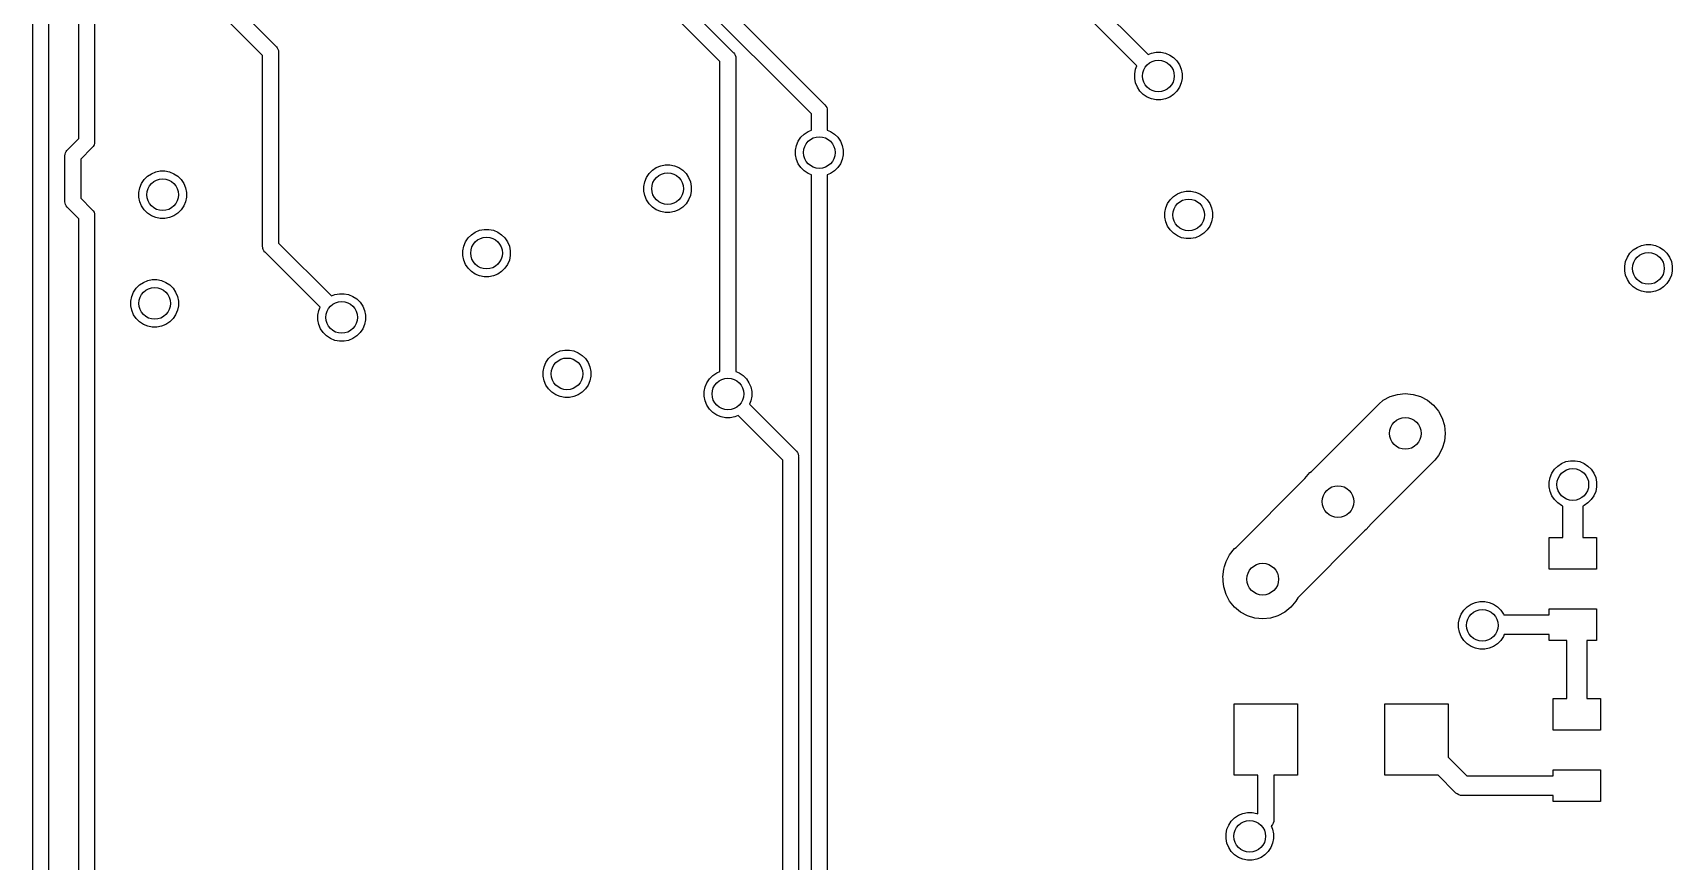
# Model space of a CAD drawing. Extents: x 71 to 174, y -171 to -82.
# Drawn here: x 148.95 to 169.65, y -139.27 to -128.81 of the extents above; entities that cross this region are included whole.
import ezdxf

# ---------------------------------------------------------------- set-up
doc = ezdxf.new("R2010")
doc.units = 0
doc.header["$MEASUREMENT"] = 0
doc.layers.add('BLACK', color=7, linetype='CONTINUOUS')

msp = doc.modelspace()

# ---------------------------------------------------------------- linework, layer by layer
at = {"layer": 'BLACK', "linetype": 'CONTINUOUS'}
for p, q in [((149.533, -130.144), (149.533, -116.007)), ((149.733, -115.971), (149.733, -130.181)), ((148.953, -141.495), (148.953, -117.486)), ((149.153, -117.486), (149.153, -141.532)), ((154.842, -125.605), (158.951, -129.715)), ((154.492, -125.75), (157.797, -129.056)), ((158.784, -129.831), (154.674, -125.721)), ((157.63, -129.172), (154.324, -125.866)), ((150.489, -127.446), (152.023, -128.979)), ((151.855, -129.095), (150.322, -127.562)), ((162.895, -129.225), (161.93, -128.26)), ((162.097, -128.145), (163.036, -129.083)), ((151.855, -131.5), (151.855, -129.095)), ((152.023, -128.979), (152.027, -128.983)), ((152.027, -128.983), (152.03, -128.986)), ((152.03, -128.986), (152.039, -128.998)), ((152.039, -128.998), (152.048, -129.015)), ((152.048, -129.015), (152.054, -129.034)), ((152.054, -129.034), (152.054, -129.034)), ((152.054, -129.034), (152.055, -129.049)), ((152.055, -129.049), (152.055, -129.049)), ((152.055, -129.049), (152.056, -129.054)), ((152.056, -129.054), (152.055, -129.058)), ((152.055, -129.058), (152.055, -131.463)), ((157.797, -129.056), (157.801, -129.059)), ((157.801, -129.059), (157.814, -129.074)), ((157.814, -129.074), (157.823, -129.092)), ((157.823, -129.092), (157.829, -129.11)), ((157.829, -129.11), (157.83, -129.125)), ((157.83, -129.125), (157.83, -129.125)), ((157.83, -129.125), (157.831, -129.13)), ((157.831, -129.13), (157.83, -129.135)), ((157.83, -129.135), (157.83, -133.084)), ((163.036, -129.083), (163.078, -129.066)), ((163.078, -129.066), (163.136, -129.054)), ((163.136, -129.054), (163.195, -129.054)), ((163.195, -129.054), (163.253, -129.066)), ((163.253, -129.066), (163.308, -129.089)), ((163.308, -129.089), (163.357, -129.121)), ((163.357, -129.121), (163.399, -129.163)), ((163.399, -129.163), (163.432, -129.212)), ((157.63, -132.939), (157.63, -129.172)), ((162.866, -129.325), (162.877, -129.267)), ((162.866, -129.384), (162.866, -129.325)), ((162.877, -129.267), (162.895, -129.225)), ((163.432, -129.212), (163.454, -129.267)), ((163.454, -129.267), (163.466, -129.325)), ((163.466, -129.325), (163.466, -129.384)), ((162.877, -129.442), (162.866, -129.384)), ((162.9, -129.497), (162.877, -129.442)), ((162.933, -129.546), (162.9, -129.497)), ((162.974, -129.588), (162.933, -129.546)), ((163.399, -129.546), (163.357, -129.588)), ((163.432, -129.497), (163.399, -129.546)), ((163.454, -129.442), (163.432, -129.497)), ((163.466, -129.384), (163.454, -129.442)), ((158.951, -129.715), (158.955, -129.718)), ((158.955, -129.718), (158.968, -129.733)), ((158.968, -129.733), (158.977, -129.751)), ((158.977, -129.751), (158.983, -129.77)), ((158.983, -129.77), (158.984, -129.784)), ((158.984, -129.784), (158.984, -129.784)), ((158.984, -129.784), (158.985, -129.789)), ((163.024, -129.62), (162.974, -129.588)), ((163.078, -129.643), (163.024, -129.62)), ((163.136, -129.654), (163.078, -129.643)), ((163.195, -129.654), (163.136, -129.654)), ((163.253, -129.643), (163.195, -129.654)), ((163.308, -129.62), (163.253, -129.643)), ((163.357, -129.588), (163.308, -129.62)), ((158.784, -130.036), (158.784, -129.831)), ((158.985, -129.789), (158.984, -129.794)), ((158.984, -129.794), (158.984, -130.036)), ((149.391, -130.286), (149.533, -130.144)), ((149.733, -130.191), (149.732, -130.205)), ((149.733, -130.181), (149.734, -130.186)), ((149.734, -130.186), (149.733, -130.191)), ((149.733, -130.191), (149.733, -130.191)), ((158.596, -130.232), (158.618, -130.178)), ((158.618, -130.178), (158.651, -130.128)), ((158.651, -130.128), (158.693, -130.087)), ((158.693, -130.087), (158.742, -130.054)), ((158.742, -130.054), (158.784, -130.036)), ((158.984, -130.036), (159.026, -130.054)), ((159.026, -130.054), (159.075, -130.087)), ((159.075, -130.087), (159.117, -130.128)), ((159.117, -130.128), (159.15, -130.178)), ((159.15, -130.178), (159.173, -130.232)), ((149.358, -130.36), (149.36, -130.341)), ((149.358, -130.365), (149.358, -130.36)), ((149.358, -130.934), (149.358, -130.365)), ((149.36, -130.341), (149.366, -130.322)), ((149.366, -130.322), (149.375, -130.305)), ((149.375, -130.305), (149.384, -130.293)), ((149.384, -130.293), (149.387, -130.289)), ((149.387, -130.289), (149.391, -130.286)), ((149.7, -130.26), (149.558, -130.402)), ((149.558, -130.402), (149.558, -130.898)), ((149.704, -130.257), (149.7, -130.26)), ((149.717, -130.242), (149.704, -130.257)), ((149.726, -130.224), (149.717, -130.242)), ((149.732, -130.205), (149.726, -130.224)), ((158.584, -130.29), (158.596, -130.232)), ((158.584, -130.349), (158.584, -130.29)), ((158.596, -130.407), (158.584, -130.349)), ((158.618, -130.462), (158.596, -130.407)), ((159.173, -130.407), (159.15, -130.462)), ((159.173, -130.232), (159.184, -130.29)), ((159.184, -130.349), (159.173, -130.407)), ((159.184, -130.29), (159.184, -130.349)), ((150.401, -130.62), (150.451, -130.587)), ((150.451, -130.587), (150.505, -130.565)), ((150.505, -130.565), (150.563, -130.553)), ((150.563, -130.553), (150.622, -130.553)), ((150.622, -130.553), (150.68, -130.565)), ((150.68, -130.565), (150.735, -130.587)), ((150.735, -130.587), (150.784, -130.62)), ((156.702, -130.635), (156.735, -130.586)), ((156.735, -130.586), (156.777, -130.544)), ((156.777, -130.544), (156.826, -130.511)), ((156.826, -130.511), (156.881, -130.488)), ((156.881, -130.488), (156.939, -130.477)), ((156.939, -130.477), (156.998, -130.477)), ((156.998, -130.477), (157.056, -130.488)), ((157.056, -130.488), (157.11, -130.511)), ((157.11, -130.511), (157.159, -130.544)), ((157.159, -130.544), (157.201, -130.586)), ((157.201, -130.586), (157.234, -130.635)), ((158.651, -130.511), (158.618, -130.462)), ((158.693, -130.553), (158.651, -130.511)), ((158.742, -130.586), (158.693, -130.553)), ((158.784, -130.603), (158.742, -130.586)), ((158.784, -146.803), (158.784, -130.603)), ((159.026, -130.586), (158.984, -130.603)), ((158.984, -130.603), (158.984, -146.84)), ((159.075, -130.553), (159.026, -130.586)), ((159.117, -130.511), (159.075, -130.553)), ((159.15, -130.462), (159.117, -130.511)), ((150.293, -130.824), (150.304, -130.766)), ((150.304, -130.766), (150.327, -130.711)), ((150.327, -130.711), (150.36, -130.662)), ((150.36, -130.662), (150.401, -130.62)), ((150.784, -130.62), (150.826, -130.662)), ((150.826, -130.662), (150.859, -130.711)), ((150.859, -130.711), (150.881, -130.766)), ((150.881, -130.766), (150.893, -130.824)), ((156.668, -130.747), (156.68, -130.689)), ((156.668, -130.806), (156.668, -130.747)), ((156.68, -130.864), (156.668, -130.806)), ((156.68, -130.689), (156.702, -130.635)), ((157.234, -130.635), (157.257, -130.689)), ((157.257, -130.689), (157.268, -130.747)), ((157.268, -130.806), (157.257, -130.864)), ((157.268, -130.747), (157.268, -130.806)), ((163.405, -130.841), (163.459, -130.819)), ((163.459, -130.819), (163.517, -130.807)), ((163.517, -130.807), (163.576, -130.807)), ((163.576, -130.807), (163.634, -130.819)), ((163.634, -130.819), (163.689, -130.841)), ((149.358, -130.939), (149.358, -130.934)), ((149.358, -130.944), (149.358, -130.939)), ((149.36, -130.959), (149.358, -130.944)), ((149.358, -130.944), (149.358, -130.944)), ((149.366, -130.978), (149.36, -130.959)), ((149.375, -130.995), (149.366, -130.978)), ((149.387, -131.01), (149.375, -130.995)), ((149.391, -131.013), (149.387, -131.01)), ((149.533, -131.155), (149.391, -131.013)), ((149.558, -130.898), (149.7, -131.04)), ((150.293, -130.883), (150.293, -130.824)), ((150.304, -130.941), (150.293, -130.883)), ((150.327, -130.995), (150.304, -130.941)), ((150.36, -131.044), (150.327, -130.995)), ((150.859, -130.995), (150.826, -131.044)), ((150.881, -130.941), (150.859, -130.995)), ((150.893, -130.883), (150.881, -130.941)), ((150.893, -130.824), (150.893, -130.883)), ((156.702, -130.919), (156.68, -130.864)), ((156.735, -130.968), (156.702, -130.919)), ((156.777, -131.01), (156.735, -130.968)), ((156.826, -131.043), (156.777, -131.01)), ((157.159, -131.01), (157.11, -131.043)), ((157.201, -130.968), (157.159, -131.01)), ((157.234, -130.919), (157.201, -130.968)), ((157.257, -130.864), (157.234, -130.919)), ((163.247, -131.078), (163.258, -131.02)), ((163.258, -131.02), (163.281, -130.965)), ((163.281, -130.965), (163.314, -130.916)), ((163.314, -130.916), (163.355, -130.874)), ((163.355, -130.874), (163.405, -130.841)), ((163.689, -130.841), (163.738, -130.874)), ((163.738, -130.874), (163.78, -130.916)), ((163.78, -130.916), (163.813, -130.965)), ((163.813, -130.965), (163.835, -131.02)), ((163.835, -131.02), (163.847, -131.078)), ((149.533, -146.386), (149.533, -131.155)), ((149.7, -131.04), (149.704, -131.043)), ((149.704, -131.043), (149.717, -131.058)), ((149.717, -131.058), (149.726, -131.075)), ((149.726, -131.075), (149.732, -131.094)), ((149.732, -131.094), (149.733, -131.109)), ((149.733, -131.109), (149.733, -131.109)), ((149.733, -131.109), (149.734, -131.114)), ((149.734, -131.114), (149.733, -131.119)), ((149.733, -131.119), (149.733, -146.349)), ((150.401, -131.086), (150.36, -131.044)), ((150.451, -131.119), (150.401, -131.086)), ((150.505, -131.142), (150.451, -131.119)), ((150.563, -131.153), (150.505, -131.142)), ((150.622, -131.153), (150.563, -131.153)), ((150.68, -131.142), (150.622, -131.153)), ((150.735, -131.119), (150.68, -131.142)), ((150.784, -131.086), (150.735, -131.119)), ((150.826, -131.044), (150.784, -131.086)), ((156.881, -131.065), (156.826, -131.043)), ((156.939, -131.077), (156.881, -131.065)), ((156.998, -131.077), (156.939, -131.077)), ((157.056, -131.065), (156.998, -131.077)), ((157.11, -131.043), (157.056, -131.065)), ((163.247, -131.137), (163.247, -131.078)), ((163.258, -131.195), (163.247, -131.137)), ((163.281, -131.249), (163.258, -131.195)), ((163.835, -131.195), (163.813, -131.249)), ((163.847, -131.137), (163.835, -131.195)), ((163.847, -131.078), (163.847, -131.137)), ((154.416, -131.448), (154.449, -131.398)), ((154.449, -131.398), (154.491, -131.357)), ((154.491, -131.357), (154.54, -131.324)), ((154.54, -131.324), (154.595, -131.301)), ((154.595, -131.301), (154.653, -131.29)), ((154.653, -131.29), (154.712, -131.29)), ((154.712, -131.29), (154.77, -131.301)), ((154.77, -131.301), (154.824, -131.324)), ((154.824, -131.324), (154.873, -131.357)), ((154.873, -131.357), (154.915, -131.398)), ((154.915, -131.398), (154.948, -131.448)), ((163.314, -131.298), (163.281, -131.249)), ((163.355, -131.34), (163.314, -131.298)), ((163.405, -131.373), (163.355, -131.34)), ((163.459, -131.396), (163.405, -131.373)), ((163.517, -131.407), (163.459, -131.396)), ((163.576, -131.407), (163.517, -131.407)), ((163.634, -131.396), (163.576, -131.407)), ((163.689, -131.373), (163.634, -131.396)), ((163.738, -131.34), (163.689, -131.373)), ((163.78, -131.298), (163.738, -131.34)), ((163.813, -131.249), (163.78, -131.298)), ((151.855, -131.505), (151.855, -131.5)), ((151.855, -131.51), (151.855, -131.505)), ((151.856, -131.517), (151.855, -131.51)), ((151.855, -131.51), (151.855, -131.51)), ((151.857, -131.524), (151.856, -131.517)), ((151.859, -131.53), (151.857, -131.524)), ((151.863, -131.543), (151.859, -131.53)), ((151.872, -131.561), (151.863, -131.543)), ((151.884, -131.576), (151.872, -131.561)), ((151.888, -131.579), (151.884, -131.576)), ((152.582, -132.273), (151.888, -131.579)), ((152.055, -131.463), (152.724, -132.131)), ((154.382, -131.56), (154.394, -131.502)), ((154.382, -131.619), (154.382, -131.56)), ((154.394, -131.677), (154.382, -131.619)), ((154.394, -131.502), (154.416, -131.448)), ((154.948, -131.448), (154.971, -131.502)), ((154.971, -131.502), (154.982, -131.56)), ((154.982, -131.619), (154.971, -131.677)), ((154.982, -131.56), (154.982, -131.619)), ((169.065, -131.695), (169.087, -131.641)), ((169.087, -131.641), (169.12, -131.591)), ((169.12, -131.591), (169.162, -131.55)), ((169.162, -131.55), (169.211, -131.517)), ((169.211, -131.517), (169.266, -131.494)), ((169.266, -131.494), (169.324, -131.483)), ((169.324, -131.483), (169.383, -131.483)), ((169.383, -131.483), (169.441, -131.494)), ((169.441, -131.494), (169.495, -131.517)), ((169.495, -131.517), (169.544, -131.55)), ((169.544, -131.55), (169.586, -131.591)), ((169.586, -131.591), (169.619, -131.641)), ((169.619, -131.641), (169.642, -131.695)), ((154.416, -131.732), (154.394, -131.677)), ((154.449, -131.781), (154.416, -131.732)), ((154.491, -131.823), (154.449, -131.781)), ((154.54, -131.856), (154.491, -131.823)), ((154.595, -131.878), (154.54, -131.856)), ((154.824, -131.856), (154.77, -131.878)), ((154.873, -131.823), (154.824, -131.856)), ((154.915, -131.781), (154.873, -131.823)), ((154.948, -131.732), (154.915, -131.781)), ((154.971, -131.677), (154.948, -131.732)), ((169.053, -131.753), (169.065, -131.695)), ((169.053, -131.812), (169.053, -131.753)), ((169.065, -131.87), (169.053, -131.812)), ((169.642, -131.695), (169.653, -131.753)), ((169.653, -131.812), (169.642, -131.87)), ((169.653, -131.753), (169.653, -131.812)), ((150.225, -132.083), (150.258, -132.033)), ((150.258, -132.033), (150.3, -131.992)), ((150.3, -131.992), (150.349, -131.959)), ((150.349, -131.959), (150.404, -131.936)), ((150.404, -131.936), (150.462, -131.925)), ((150.462, -131.925), (150.521, -131.925)), ((150.521, -131.925), (150.579, -131.936)), ((150.579, -131.936), (150.633, -131.959)), ((150.633, -131.959), (150.682, -131.992)), ((150.682, -131.992), (150.724, -132.033)), ((150.724, -132.033), (150.757, -132.083)), ((154.653, -131.89), (154.595, -131.878)), ((154.712, -131.89), (154.653, -131.89)), ((154.77, -131.878), (154.712, -131.89)), ((169.087, -131.925), (169.065, -131.87)), ((169.12, -131.974), (169.087, -131.925)), ((169.162, -132.016), (169.12, -131.974)), ((169.211, -132.049), (169.162, -132.016)), ((169.266, -132.071), (169.211, -132.049)), ((169.495, -132.049), (169.441, -132.071)), ((169.544, -132.016), (169.495, -132.049)), ((169.586, -131.974), (169.544, -132.016)), ((169.619, -131.925), (169.586, -131.974)), ((169.642, -131.87), (169.619, -131.925)), ((150.191, -132.195), (150.203, -132.137)), ((150.191, -132.254), (150.191, -132.195)), ((150.203, -132.312), (150.191, -132.254)), ((150.203, -132.137), (150.225, -132.083)), ((150.757, -132.083), (150.78, -132.137)), ((150.78, -132.137), (150.791, -132.195)), ((150.791, -132.254), (150.78, -132.312)), ((150.791, -132.195), (150.791, -132.254)), ((152.724, -132.131), (152.766, -132.114)), ((152.766, -132.114), (152.824, -132.102)), ((152.824, -132.102), (152.883, -132.102)), ((152.883, -132.102), (152.941, -132.114)), ((152.941, -132.114), (152.995, -132.137)), ((152.995, -132.137), (153.045, -132.169)), ((153.045, -132.169), (153.086, -132.211)), ((153.086, -132.211), (153.119, -132.26)), ((153.119, -132.26), (153.142, -132.315)), ((169.324, -132.083), (169.266, -132.071)), ((169.383, -132.083), (169.324, -132.083)), ((169.441, -132.071), (169.383, -132.083)), ((150.225, -132.367), (150.203, -132.312)), ((150.258, -132.416), (150.225, -132.367)), ((150.3, -132.458), (150.258, -132.416)), ((150.349, -132.491), (150.3, -132.458)), ((150.682, -132.458), (150.633, -132.491)), ((150.724, -132.416), (150.682, -132.458)), ((150.757, -132.367), (150.724, -132.416)), ((150.78, -132.312), (150.757, -132.367)), ((152.553, -132.373), (152.565, -132.315)), ((152.553, -132.432), (152.553, -132.373)), ((152.565, -132.49), (152.553, -132.432)), ((152.565, -132.315), (152.582, -132.273)), ((153.142, -132.315), (153.153, -132.373)), ((153.153, -132.432), (153.142, -132.49)), ((153.153, -132.373), (153.153, -132.432)), ((150.404, -132.513), (150.349, -132.491)), ((150.462, -132.525), (150.404, -132.513)), ((150.521, -132.525), (150.462, -132.525)), ((150.579, -132.513), (150.521, -132.525)), ((150.633, -132.491), (150.579, -132.513)), ((152.587, -132.545), (152.565, -132.49)), ((152.62, -132.594), (152.587, -132.545)), ((152.662, -132.636), (152.62, -132.594)), ((152.711, -132.668), (152.662, -132.636)), ((152.766, -132.691), (152.711, -132.668)), ((152.995, -132.668), (152.941, -132.691)), ((153.045, -132.636), (152.995, -132.668)), ((153.086, -132.594), (153.045, -132.636)), ((153.119, -132.545), (153.086, -132.594)), ((153.142, -132.49), (153.119, -132.545)), ((152.824, -132.702), (152.766, -132.691)), ((152.883, -132.702), (152.824, -132.702)), ((152.941, -132.691), (152.883, -132.702)), ((155.465, -132.922), (155.507, -132.881)), ((155.507, -132.881), (155.556, -132.848)), ((155.556, -132.848), (155.611, -132.825)), ((155.611, -132.825), (155.669, -132.814)), ((155.669, -132.814), (155.728, -132.814)), ((155.728, -132.814), (155.786, -132.825)), ((155.786, -132.825), (155.84, -132.848)), ((155.84, -132.848), (155.889, -132.881)), ((155.889, -132.881), (155.931, -132.922)), ((155.398, -133.084), (155.41, -133.026)), ((155.398, -133.143), (155.398, -133.084)), ((155.41, -133.026), (155.432, -132.972)), ((155.432, -132.972), (155.465, -132.922)), ((155.931, -132.922), (155.964, -132.972)), ((155.964, -132.972), (155.987, -133.026)), ((155.987, -133.026), (155.998, -133.084)), ((155.998, -133.084), (155.998, -133.143)), ((157.588, -133.102), (157.63, -133.084)), ((157.63, -133.084), (157.63, -132.939)), ((157.63, -132.939), (157.63, -132.939)), ((157.83, -133.084), (157.872, -133.102)), ((155.41, -133.201), (155.398, -133.143)), ((155.432, -133.256), (155.41, -133.201)), ((155.465, -133.305), (155.432, -133.256)), ((155.507, -133.347), (155.465, -133.305)), ((155.931, -133.305), (155.889, -133.347)), ((155.964, -133.256), (155.931, -133.305)), ((155.987, -133.201), (155.964, -133.256)), ((155.998, -133.143), (155.987, -133.201)), ((157.43, -133.338), (157.442, -133.28)), ((157.442, -133.28), (157.464, -133.226)), ((157.464, -133.226), (157.497, -133.176)), ((157.497, -133.176), (157.539, -133.135)), ((157.539, -133.135), (157.588, -133.102)), ((157.872, -133.102), (157.921, -133.135)), ((157.921, -133.135), (157.963, -133.176)), ((157.963, -133.176), (157.996, -133.226)), ((157.996, -133.226), (158.019, -133.28)), ((158.019, -133.28), (158.03, -133.338)), ((155.556, -133.38), (155.507, -133.347)), ((155.611, -133.402), (155.556, -133.38)), ((155.669, -133.414), (155.611, -133.402)), ((155.728, -133.414), (155.669, -133.414)), ((155.786, -133.402), (155.728, -133.414)), ((155.84, -133.38), (155.786, -133.402)), ((155.889, -133.347), (155.84, -133.38)), ((157.43, -133.397), (157.43, -133.338)), ((157.442, -133.455), (157.43, -133.397)), ((157.464, -133.51), (157.442, -133.455)), ((157.497, -133.559), (157.464, -133.51)), ((158.019, -133.455), (158.001, -133.497)), ((158.001, -133.497), (158.59, -134.087)), ((158.03, -133.397), (158.019, -133.455)), ((158.03, -133.338), (158.03, -133.397)), ((165.097, -134.345), (165.947, -133.495)), ((165.947, -133.495), (166.004, -133.448)), ((166.004, -133.448), (166.091, -133.402)), ((166.091, -133.402), (166.185, -133.373)), ((166.185, -133.373), (166.283, -133.363)), ((166.283, -133.363), (166.381, -133.373)), ((166.381, -133.373), (166.475, -133.402)), ((166.475, -133.402), (166.562, -133.448)), ((166.562, -133.448), (166.638, -133.51)), ((166.638, -133.51), (166.701, -133.587)), ((157.539, -133.601), (157.497, -133.559)), ((157.588, -133.634), (157.539, -133.601)), ((157.643, -133.656), (157.588, -133.634)), ((157.701, -133.668), (157.643, -133.656)), ((157.76, -133.668), (157.701, -133.668)), ((157.818, -133.656), (157.76, -133.668)), ((157.86, -133.639), (157.818, -133.656)), ((158.423, -134.202), (157.86, -133.639)), ((166.701, -133.587), (166.747, -133.673)), ((166.747, -133.673), (166.776, -133.768)), ((166.776, -133.768), (166.786, -133.866)), ((166.786, -133.866), (166.776, -133.964)), ((158.59, -134.087), (158.594, -134.09)), ((158.594, -134.09), (158.607, -134.105)), ((158.607, -134.105), (158.616, -134.122)), ((158.616, -134.122), (158.619, -134.132)), ((158.619, -134.132), (158.622, -134.141)), ((166.747, -134.058), (166.701, -134.145)), ((166.776, -133.964), (166.747, -134.058)), ((158.423, -146.299), (158.423, -134.202)), ((158.622, -134.141), (158.622, -134.141)), ((158.622, -134.141), (158.623, -134.156)), ((158.623, -134.156), (158.623, -134.156)), ((158.623, -134.156), (158.624, -134.161)), ((158.624, -134.161), (158.623, -134.166)), ((158.623, -134.166), (158.623, -146.335)), ((166.654, -134.202), (165.85, -135.006)), ((166.701, -134.145), (166.654, -134.202)), ((168.132, -134.369), (168.165, -134.319)), ((168.165, -134.319), (168.207, -134.278)), ((168.207, -134.278), (168.256, -134.245)), ((168.256, -134.245), (168.311, -134.222)), ((168.311, -134.222), (168.369, -134.211)), ((168.369, -134.211), (168.428, -134.211)), ((168.428, -134.211), (168.486, -134.222)), ((168.486, -134.222), (168.54, -134.245)), ((168.54, -134.245), (168.589, -134.278)), ((168.589, -134.278), (168.631, -134.319)), ((168.631, -134.319), (168.664, -134.369)), ((164.147, -135.305), (165.016, -134.435)), ((165.016, -134.435), (165.078, -134.36)), ((165.078, -134.36), (165.097, -134.345)), ((168.098, -134.481), (168.11, -134.423)), ((168.098, -134.54), (168.098, -134.481)), ((168.11, -134.598), (168.098, -134.54)), ((168.11, -134.423), (168.132, -134.369)), ((168.664, -134.369), (168.687, -134.423)), ((168.687, -134.423), (168.698, -134.481)), ((168.698, -134.54), (168.687, -134.598)), ((168.698, -134.481), (168.698, -134.54)), ((168.132, -134.653), (168.11, -134.598)), ((168.165, -134.702), (168.132, -134.653)), ((168.207, -134.744), (168.165, -134.702)), ((168.256, -134.777), (168.207, -134.744)), ((168.589, -134.744), (168.54, -134.777)), ((168.631, -134.702), (168.589, -134.744)), ((168.664, -134.653), (168.631, -134.702)), ((168.687, -134.598), (168.664, -134.653)), ((168.273, -134.784), (168.256, -134.777)), ((168.273, -135.181), (168.273, -134.784)), ((168.54, -134.777), (168.523, -134.784)), ((168.523, -134.784), (168.523, -135.181)), ((165.769, -135.097), (164.924, -135.942)), ((165.788, -135.081), (165.769, -135.097)), ((165.85, -135.006), (165.788, -135.081)), ((164.065, -135.397), (164.128, -135.32)), ((164.128, -135.32), (164.147, -135.305)), ((168.098, -135.581), (168.098, -135.181)), ((168.098, -135.181), (168.273, -135.181)), ((168.523, -135.181), (168.698, -135.181)), ((168.698, -135.181), (168.698, -135.581)), ((163.981, -135.676), (163.99, -135.578)), ((163.99, -135.578), (163.999, -135.548)), ((163.999, -135.548), (164.019, -135.483)), ((164.019, -135.483), (164.065, -135.397)), ((168.698, -135.581), (168.098, -135.581)), ((163.983, -135.7), (163.981, -135.676)), ((163.983, -135.73), (163.983, -135.7)), ((163.99, -135.804), (163.983, -135.73)), ((164.019, -135.898), (163.99, -135.804)), ((164.065, -135.985), (164.019, -135.898)), ((164.128, -136.061), (164.065, -135.985)), ((164.901, -135.985), (164.838, -136.061)), ((164.924, -135.942), (164.901, -135.985)), ((167.168, -136), (167.226, -135.989)), ((167.226, -135.989), (167.285, -135.989)), ((167.285, -135.989), (167.343, -136)), ((164.204, -136.123), (164.128, -136.061)), ((164.291, -136.17), (164.204, -136.123)), ((164.385, -136.198), (164.291, -136.17)), ((164.483, -136.208), (164.385, -136.198)), ((164.581, -136.198), (164.483, -136.208)), ((164.675, -136.17), (164.581, -136.198)), ((164.762, -136.123), (164.675, -136.17)), ((164.838, -136.061), (164.762, -136.123)), ((166.955, -136.259), (166.967, -136.201)), ((166.967, -136.201), (166.989, -136.147)), ((166.989, -136.147), (167.022, -136.097)), ((167.022, -136.097), (167.064, -136.056)), ((167.064, -136.056), (167.113, -136.023)), ((167.113, -136.023), (167.168, -136)), ((167.343, -136), (167.397, -136.023)), ((167.397, -136.023), (167.446, -136.056)), ((167.446, -136.056), (167.488, -136.097)), ((167.488, -136.097), (167.521, -136.147)), ((167.521, -136.147), (167.525, -136.156)), ((167.525, -136.156), (168.098, -136.156)), ((168.098, -136.156), (168.098, -136.081)), ((168.098, -136.081), (168.698, -136.081)), ((168.698, -136.081), (168.698, -136.481)), ((166.955, -136.318), (166.955, -136.259)), ((166.967, -136.376), (166.955, -136.318)), ((166.989, -136.431), (166.967, -136.376)), ((167.531, -136.406), (167.521, -136.431)), ((168.098, -136.406), (167.531, -136.406)), ((168.098, -136.481), (168.098, -136.406)), ((167.022, -136.48), (166.989, -136.431)), ((167.064, -136.522), (167.022, -136.48)), ((167.113, -136.555), (167.064, -136.522)), ((167.168, -136.577), (167.113, -136.555)), ((167.226, -136.589), (167.168, -136.577)), ((167.285, -136.589), (167.226, -136.589)), ((167.343, -136.577), (167.285, -136.589)), ((167.397, -136.555), (167.343, -136.577)), ((167.446, -136.522), (167.397, -136.555)), ((167.488, -136.48), (167.446, -136.522)), ((167.521, -136.431), (167.488, -136.48)), ((168.324, -136.481), (168.098, -136.481)), ((168.324, -137.213), (168.324, -136.481)), ((168.698, -136.481), (168.574, -136.481)), ((168.574, -136.481), (168.574, -137.213)), ((168.149, -137.613), (168.149, -137.213)), ((168.149, -137.213), (168.324, -137.213)), ((168.574, -137.213), (168.749, -137.213)), ((168.749, -137.213), (168.749, -137.613)), ((164.123, -138.181), (164.123, -137.281)), ((164.123, -137.281), (164.923, -137.281)), ((164.923, -137.281), (164.923, -138.181)), ((166.023, -138.181), (166.023, -137.281)), ((166.023, -137.281), (166.823, -137.281)), ((166.823, -137.281), (166.823, -137.954)), ((168.749, -137.613), (168.149, -137.613)), ((166.823, -137.954), (167.058, -138.188)), ((164.423, -138.181), (164.123, -138.181)), ((164.423, -138.67), (164.423, -138.181)), ((164.923, -138.181), (164.623, -138.181)), ((164.623, -138.181), (164.623, -138.743)), ((166.696, -138.181), (166.023, -138.181)), ((166.913, -138.398), (166.696, -138.181)), ((167.058, -138.188), (168.149, -138.188)), ((168.149, -138.188), (168.149, -138.113)), ((168.149, -138.113), (168.749, -138.113)), ((168.749, -138.113), (168.749, -138.513)), ((166.917, -138.402), (166.913, -138.398)), ((166.922, -138.406), (166.917, -138.402)), ((166.936, -138.418), (166.922, -138.406)), ((166.958, -138.43), (166.936, -138.418)), ((166.981, -138.437), (166.958, -138.43)), ((167, -138.438), (166.981, -138.437)), ((167.006, -138.439), (167, -138.438)), ((167, -138.438), (167, -138.438)), ((167.012, -138.438), (167.006, -138.439)), ((168.149, -138.438), (167.012, -138.438)), ((168.149, -138.513), (168.149, -138.438)), ((164.128, -138.719), (164.177, -138.686)), ((164.177, -138.686), (164.232, -138.663)), ((164.232, -138.663), (164.29, -138.652)), ((164.29, -138.652), (164.349, -138.652)), ((164.349, -138.652), (164.407, -138.663)), ((164.407, -138.663), (164.423, -138.67)), ((168.749, -138.513), (168.149, -138.513)), ((164.019, -138.922), (164.031, -138.864)), ((164.031, -138.864), (164.053, -138.81)), ((164.053, -138.81), (164.086, -138.76)), ((164.086, -138.76), (164.128, -138.719)), ((164.594, -138.819), (164.59, -138.822)), ((164.59, -138.822), (164.59, -138.822)), ((164.59, -138.822), (164.608, -138.864)), ((164.607, -138.803), (164.594, -138.819)), ((164.616, -138.786), (164.607, -138.803)), ((164.608, -138.864), (164.619, -138.922)), ((164.622, -138.767), (164.616, -138.786)), ((164.623, -138.753), (164.622, -138.767)), ((164.623, -138.743), (164.624, -138.748)), ((164.624, -138.748), (164.623, -138.753)), ((164.623, -138.753), (164.623, -138.753)), ((164.019, -138.981), (164.019, -138.922)), ((164.031, -139.039), (164.019, -138.981)), ((164.053, -139.094), (164.031, -139.039)), ((164.086, -139.143), (164.053, -139.094)), ((164.585, -139.094), (164.552, -139.143)), ((164.608, -139.039), (164.585, -139.094)), ((164.619, -138.981), (164.608, -139.039)), ((164.619, -138.922), (164.619, -138.981)), ((164.128, -139.185), (164.086, -139.143)), ((164.177, -139.218), (164.128, -139.185)), ((164.232, -139.24), (164.177, -139.218)), ((164.29, -139.252), (164.232, -139.24)), ((164.349, -139.252), (164.29, -139.252)), ((164.407, -139.24), (164.349, -139.252)), ((164.461, -139.218), (164.407, -139.24)), ((164.51, -139.185), (164.461, -139.218)), ((164.552, -139.143), (164.51, -139.185))]:
    msp.add_line(p, q, dxfattribs=at)
at = {"layer": 'BLACK'}
for centre in [(163.166, -129.354), (158.884, -130.32), (156.968, -130.777), (150.593, -130.853), (163.547, -131.107), (154.682, -131.59), (169.353, -131.783), (150.491, -132.225), (152.853, -132.402), (155.698, -133.114), (157.73, -133.368), (166.283, -133.866), (168.398, -134.511), (165.433, -134.726), (164.483, -135.706), (167.255, -136.289), (164.319, -138.952)]:
    msp.add_circle(centre, 0.2, dxfattribs=at)

doc.saveas('drawing.dxf')
